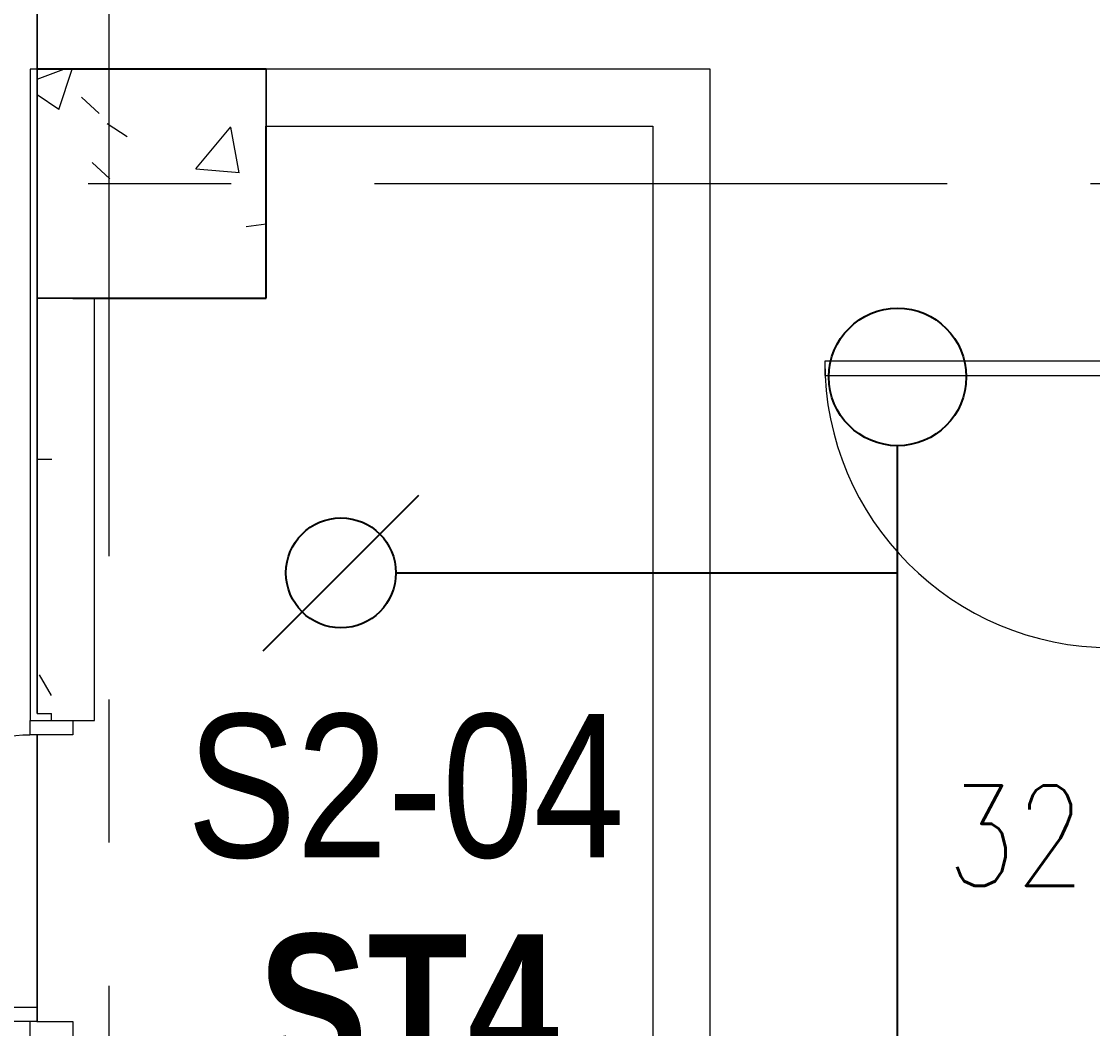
# Model space of a CAD drawing. Header units: millimetres. Extents: x -282761 to 137668, y -273845 to 94451.
# Drawn here: x 81901 to 85641, y -42174 to -38658 of the extents above; entities that cross this region are included whole.
import ezdxf

# ---------------------------------------------------------------- set-up
doc = ezdxf.new("R2010")
doc.units = ezdxf.units.MM
doc.linetypes.add('BLK_2 - 1ST__2ND_STOREY_PLAN-archi clean_11 SEPT 2024$0$IDA - Grid Line', pattern=[3500, 2000, -500, 500, -500])
for name, color, linetype, lineweight in [('BLK_2 - 1ST__2ND_STOREY_PLAN-archi clean_11 SEPT 2024$0$0-1', 8, 'Continuous', 5), ('BLK_2 - 1ST__2ND_STOREY_PLAN-archi clean_11 SEPT 2024$0$1599_DB_A_BLK2_HQ_R21-2ND STOREY 20230517--$0$A-_DOOR----_E', 8, 'Continuous', 9), ('BLK_2 - 1ST__2ND_STOREY_PLAN-archi clean_11 SEPT 2024$0$1599_DB_A_BLK2_HQ_R21-2ND STOREY 20230517--$0$A-_DOOR----_E-1', 8, 'Continuous', 9), ('BLK_2 - 1ST__2ND_STOREY_PLAN-archi clean_11 SEPT 2024$0$1599_DB_A_BLK2_HQ_R21-2ND STOREY 20230517--$0$S-_COLN----_E', 8, 'Continuous', 9), ('BLK_2 - 1ST__2ND_STOREY_PLAN-archi clean_11 SEPT 2024$0$_CATCHMENT_DRAIN', 8, 'Continuous', 0), ('BLK_2 - 1ST__2ND_STOREY_PLAN-archi clean_11 SEPT 2024$0$A-_FLOR----_E', 8, 'Continuous', 9), ('BLK_2 - 1ST__2ND_STOREY_PLAN-archi clean_11 SEPT 2024$0$A-_WALLPRTN_E', 8, 'Continuous', 9), ('BLK_2 - 1ST__2ND_STOREY_PLAN-archi clean_11 SEPT 2024$0$A-_WALLPRTN_E-1', 8, 'Continuous', 18), ('BLK_2 - 1ST__2ND_STOREY_PLAN-archi clean_11 SEPT 2024$0$S-_ANOTGRID_E-1', 8, 'BLK_2 - 1ST__2ND_STOREY_PLAN-archi clean_11 SEPT 2024$0$IDA - Grid Line', 9), ('BLK_2 - 1ST__2ND_STOREY_PLAN-archi clean_11 SEPT 2024$0$S-_COLN----_E', 8, 'Continuous', 9), ('BLK_2 - 1ST__2ND_STOREY_PLAN-archi clean_11 SEPT 2024$0$S-_COLN----_E-1', 8, 'Continuous', 25), ('BLK_2 - 1ST__2ND_STOREY_PLAN-archi clean_11 SEPT 2024$0$S-_COLN----_E-2', 8, 'Continuous', 9)]:
    doc.layers.add(name, color=color, linetype=linetype, lineweight=lineweight)
for name, color, linetype in [('M-_FIRESPRK_T-', 7, 'Continuous'), ('M-_SPRK-EXP_E-N', 1, 'Continuous'), ('M-_SPRKPIEX_E-', 1, 'Continuous'), ('ROOMNAME', 7, 'Continuous')]:
    doc.layers.add(name, color=color, linetype=linetype)
doc.styles.add('BLK_2 - 1ST__2ND_STOREY_PLAN_12  JUNE 2024$0$Arial Narrow_2', font='ARIALN.TTF', dxfattribs={"height": 500})
doc.styles.add('BLK_2 - 1ST__2ND_STOREY_PLAN_12  JUNE 2024$0$Arial Narrow_B_2', font='ARIALNB.TTF', dxfattribs={"height": 500})
doc.styles.add('Simplex', font='SIMPLEX.shx', dxfattribs={"width": 0.8, "height": 2.5})

# ---------------------------------------------------------------- blocks, each defined once
blk = doc.blocks.new('FIRE0107')
at = {"layer": 'M-_SPRK-EXP_E-N'}
blk.add_line((-212.1, -212.1), (212.1, 212.1), dxfattribs=at)
blk.add_circle((0, 0), 150, dxfattribs=at)
blk = doc.blocks.new('fire0101')
at = {"color": 0, "linetype": 'Continuous'}
blk.add_circle((0, 0), 100, dxfattribs=at)
blk = doc.blocks.new('BLK_2 - 1ST__2ND_STOREY_PLAN-archi clean_11 SEPT 2024$0$1599_DB_A_BLK2_HQ_R21_rvt-2-BLK 2 2ND STOREY PLAN')
at = {"layer": 'BLK_2 - 1ST__2ND_STOREY_PLAN-archi clean_11 SEPT 2024$0$S-_COLN----_E-2'}
h = blk.add_hatch(dxfattribs=at)
h.set_pattern_fill('FP_40', color=256, style=0, pattern_type=2)
h.set_pattern_definition([(50, (0, 0), (1821.841, -159.39), [190.5, -2095.5]), (355, (0, 0), (-352.428, 1910.567), [152.4, -1676.4]), (100.451, (151.8, -13.3), (1469.426, 1751.166), [161.9, -1780.9]), (46.184, (0, 508), (2710.79, -420.428), [285.75, -3143.25]), (96.636, (226, 473), (2374.026, 2474.276), [242.85, -2671.35]), (351.184, (0, 508), (2374.05, 2474.253), [228.6, -2514.6]), (21, (254, 381), (1516.143, -1022.652), [190.5, -2095.5]), (326, (254, 381), (618.02, 1841.88), [152.4, -1676.4]), (71.451, (380.3, 295.8), (2134.171, 819.212), [161.9, -1780.9]), (37.5, (0, 0), (30.886, 845.5504), [83.82, -1572.26, 83.82, -1617.98, -1682.75]), (37.5, (0, 0), (30.886, 845.5504), [-3357.88, 83.82, -1598.93]), (7.5, (0, 0), (668.1966, 1001.806), [83.82, -886.46, 83.82, -1534.16, -641.35]), (7.5, (0, 0), (668.1966, 1001.806), [-2588.26, 83.82, -557.53]), (327.5, (-566.4, 0), (1355.9093, -57.2896), [83.82, -551.18, 83.82, -1897.38, -2628.9]), (327.5, (-566.4, 0), (1355.9093, -57.2896), [-2616.2, 83.82, -2545.08]), (317.5, (-820.4, 0), (1481.293, 254.266), [83.82, -741.68, 83.82, -1231.9, -1866.9]), (317.5, (-820.4, 0), (1481.293, 254.266), [-2141.22, 83.82, -1783.08])])
h.paths.add_polyline_path([(-139011.4, -82352.4), (-138336.4, -82352.4), (-138336.4, -81552.4), (-139136.4, -81552.4), (-139136.4, -82352.4), (-139086.4, -82352.4)])
at = {"layer": 'BLK_2 - 1ST__2ND_STOREY_PLAN-archi clean_11 SEPT 2024$0$A-_FLOR----_E'}
blk.add_line((-139136.4, -75152.4), (-139136.4, -81552.4), dxfattribs=at)
at = {"layer": 'BLK_2 - 1ST__2ND_STOREY_PLAN-archi clean_11 SEPT 2024$0$A-_WALLPRTN_E'}
blk.add_line((-138336.4, -81552.4), (-138336.4, -81752.4), dxfattribs=at)
at = {"layer": 'BLK_2 - 1ST__2ND_STOREY_PLAN-archi clean_11 SEPT 2024$0$A-_WALLPRTN_E-1'}
for p, q in [((-136986.4, -81552.4), (-138336.4, -81552.4)), ((-136786.4, -81552.4), (-136986.4, -81552.4)), ((-136786.4, -89402.4), (-136786.4, -81552.4)), ((-138336.4, -81752.4), (-136986.4, -81752.4)), ((-136986.4, -81752.4), (-136986.4, -89202.4))]:
    blk.add_line(p, q, dxfattribs=at)
at = {"layer": 'BLK_2 - 1ST__2ND_STOREY_PLAN-archi clean_11 SEPT 2024$0$S-_COLN----_E'}
blk.add_line((-138336.4, -81752.4), (-138336.4, -81552.4), dxfattribs=at)
at = {"layer": 'BLK_2 - 1ST__2ND_STOREY_PLAN-archi clean_11 SEPT 2024$0$S-_COLN----_E-1'}
for p, q in [((-138336.4, -81552.4), (-139136.4, -81552.4)), ((-138336.4, -82352.4), (-138336.4, -81752.4)), ((-139011.4, -82352.4), (-138336.4, -82352.4))]:
    blk.add_line(p, q, dxfattribs=at)
blk = doc.blocks.new('BLK_2 - 1ST__2ND_STOREY_PLAN-archi clean_11 SEPT 2024$0$1599_DB_A_BLK2_HQ_R21-2ND STOREY 20230517--$0$IDA - F - Single - Swing - VP - 1100L X 2200H - B2-FTD06 - 1HR-3699536-LINKVIEW_BLK2_2ND STOREY')
at = {"layer": 'BLK_2 - 1ST__2ND_STOREY_PLAN-archi clean_11 SEPT 2024$0$1599_DB_A_BLK2_HQ_R21-2ND STOREY 20230517--$0$A-_DOOR----_E-1'}
for p, q in [((-550, 75), (-500, 75)), ((-500, 75), (-500, -75)), ((500, 75), (550, 75)), ((500, -50.8), (500, 75)), ((450, -50.8), (500, -50.8)), ((450, -1050.8), (450, -50.8)), ((500, -50.8), (500, -1050.8)), ((-500, -75), (-550, -75)), ((550, -75), (500, -75)), ((450, -750.8), (500, -750.8)), ((450, -775.8), (500, -775.8)), ((475, -875.8), (475, -775.8)), ((450, -875.8), (500, -875.8)), ((450, -900.8), (500, -900.8)), ((500, -1050.8), (450, -1050.8))]:
    blk.add_line(p, q, dxfattribs=at)
blk.add_arc((500, -50.8), 1000, 180, 270, dxfattribs=at)
blk = doc.blocks.new('BLK_2 - 1ST__2ND_STOREY_PLAN-archi clean_11 SEPT 2024$0$1599_DB_A_BLK2_HQ_R21-2ND STOREY 20230517--$0$IDA - F - Single - Swing - 1100L X 2200H - B2-TD01-3248196-LINKVIEW_BLK2_2ND STOREY')
at = {"layer": 'BLK_2 - 1ST__2ND_STOREY_PLAN-archi clean_11 SEPT 2024$0$1599_DB_A_BLK2_HQ_R21-2ND STOREY 20230517--$0$A-_DOOR----_E'}
for p, q in [((500, 1062.5), (450, 1062.5)), ((450, 1062.5), (450, 62.5)), ((500, 62.5), (500, 1062.5)), ((-500, 62.5), (-550, 62.5)), ((-500, -62.5), (-500, 62.5)), ((450, 62.5), (500, 62.5)), ((550, 62.5), (500, 62.5)), ((500, 62.5), (500, -62.5)), ((-550, -62.5), (-500, -62.5)), ((500, -62.5), (550, -62.5))]:
    blk.add_line(p, q, dxfattribs=at)
blk.add_arc((500, 62.5), 1000, 90, 180, dxfattribs=at)
blk = doc.blocks.new('BLK_2 - 1ST__2ND_STOREY_PLAN-archi clean_11 SEPT 2024$0$furniture layout')
at = {"layer": 'BLK_2 - 1ST__2ND_STOREY_PLAN-archi clean_11 SEPT 2024$0$1599_DB_A_BLK2_HQ_R21-2ND STOREY 20230517--$0$S-_COLN----_E', "rotation": 90}
blk.add_blockref('BLK_2 - 1ST__2ND_STOREY_PLAN-archi clean_11 SEPT 2024$0$1599_DB_A_BLK2_HQ_R21-2ND STOREY 20230517--$0$IDA - F - Single - Swing - 1100L X 2200H - B2-TD01-3248196-LINKVIEW_BLK2_2ND STOREY', (-45539, -83072.4), dxfattribs=at)
blk = doc.blocks.new('BLK_2 - 1ST__2ND_STOREY_PLAN-archi clean_11 SEPT 2024')
at = {"layer": 'BLK_2 - 1ST__2ND_STOREY_PLAN-archi clean_11 SEPT 2024$0$1599_DB_A_BLK2_HQ_R21-2ND STOREY 20230517--$0$S-_COLN----_E'}
h = blk.add_hatch(dxfattribs=at)
h.set_pattern_fill('FP_1', color=256, style=0, pattern_type=2)
h.set_pattern_definition([(50, (-41522.3, -42727.7), (1821.84, -159.39), [190.5, -2095.5]), (355, (-41522.3, -42727.7), (-352.43, 1910.57), [152.4, -1676.4]), (100.451, (-41370.4, -42741), (1469.43, 1751.166), [161.9, -1780.9]), (46.184, (-41522.3, -42219.7), (2710.79, -420.43), [285.75, -3143.25]), (96.636, (-41296.4, -42254.7), (2374.03, 2474.28), [242.85, -2671.35]), (351.184, (-41522.3, -42219.7), (2374.05, 2474.25), [228.6, -2514.6]), (21, (-41268.3, -42346.7), (1516.143, -1022.65), [190.5, -2095.5]), (326, (-41268.3, -42346.7), (618.02, 1841.88), [152.4, -1676.4]), (71.451, (-41141.9, -42432), (2134.17, 819.21), [161.9, -1780.9]), (37.5, (-41522.25, -42727.7), (30.886, 845.55), [83.82, -1572.26, 83.82, -1617.98, -1682.75]), (37.5, (-41522.25, -42727.7), (30.886, 845.55), [-3357.88, 83.82, -1598.93]), (7.5, (-41522.25, -42727.7), (668.197, 1001.806), [83.82, -886.46, 83.82, -1534.16, -641.35]), (7.5, (-41522.25, -42727.7), (668.197, 1001.806), [-2588.26, 83.82, -557.53]), (327.5, (-42088.7, -42727.7), (1355.909, -57.29), [83.82, -551.18, 83.82, -1897.38, -2628.9]), (327.5, (-42088.7, -42727.7), (1355.909, -57.29), [-2616.2, 83.82, -2545.08]), (317.5, (-42342.7, -42727.7), (1481.293, 254.266), [83.82, -741.68, 83.82, -1231.9, -1866.9]), (317.5, (-42342.7, -42727.7), (1481.293, 254.266), [-2141.22, 83.82, -1783.08])])
h.paths.add_polyline_path([(-49226.5, -82352.4), (-48551.5, -82352.4), (-48551.5, -81552.4), (-49351.5, -81552.4), (-49351.5, -82352.4)], flags=0)
h = blk.add_hatch(dxfattribs=at)
h.set_pattern_fill('FP_3', color=256, style=0, pattern_type=2)
h.set_pattern_definition([(0, (-41522.25, -42727.71), (1016, 254), [83.82, -678.18, 83.82, -678.18, -4064]), (0, (-41522.25, -42727.71), (1016, 254), [-1524, 83.82, -1440.18, 83.82, -678.18, -1778]), (0, (-41522.25, -42727.71), (1016, 254), [-3810, 83.82, -424.18, 83.82, -1186.18]), (120, (-41141.25, -42600.71), (-727.9705, 752.8818), [83.82, -678.18, 83.82, -678.18, -4064]), (120, (-41141.25, -42600.71), (-727.9705, 752.8818), [-1524, 83.82, -1440.18, 83.82, -678.18, -1778]), (120, (-41141.25, -42600.71), (-727.9705, 752.8818), [-3810, 83.82, -424.18, 83.82, -1186.18]), (240, (-41014.25, -42092.71), (-288.0295, -1006.8818), [83.82, -678.18, 83.82, -678.18, -4064]), (240, (-41014.25, -42092.71), (-288.0295, -1006.8818), [-1524, 83.82, -1440.18, 83.82, -678.18, -1778]), (240, (-41014.25, -42092.71), (-288.0295, -1006.8818), [-3810, 83.82, -424.18, 83.82, -1186.18])])
h.paths.add_polyline_path([(-49301.5, -83827.1), (-49226.5, -83827.1), (-49226.5, -82352.4), (-49351.5, -82352.4), (-49351.5, -83802.1), (-49301.5, -83802.1)], flags=0)
blk.add_lwpolyline([(-48551.5, -82352.4), (-49351.5, -82352.4), (-49351.5, -81552.4), (-48551.5, -81552.4)], close=True)
for p, q in [((-49351.5, -75152.4), (-49351.5, -81552.4)), ((-49376.5, -81552.4), (-49376.5, -83827.1)), ((-49351.5, -81552.4), (-49376.5, -81552.4)), ((-49351.5, -82352.4), (-49351.5, -81552.4)), ((-49351.5, -81552.4), (-49351.5, -82352.4)), ((-48551.5, -81552.4), (-49351.5, -81552.4)), ((-48551.5, -81552.4), (-48551.5, -81752.4)), ((-47001.5, -81552.4), (-48551.5, -81552.4)), ((-48551.5, -81752.4), (-48551.5, -81552.4)), ((-47001.5, -89402.4), (-47001.5, -81552.4)), ((-48551.5, -81752.4), (-47201.5, -81752.4)), ((-48551.5, -82352.4), (-48551.5, -81752.4)), ((-47201.5, -81752.4), (-47201.5, -89202.4)), ((-49226.5, -82352.4), (-49351.5, -82352.4)), ((-49351.5, -82352.4), (-49351.5, -83802.1)), ((-49351.5, -82352.4), (-49226.5, -82352.4)), ((-49226.5, -82352.4), (-48551.5, -82352.4)), ((-49151.5, -83827.1), (-49151.5, -82352.4)), ((-49351.5, -83802.1), (-49301.5, -83802.1)), ((-49301.5, -83827.1), (-49301.5, -83802.1)), ((-49376.5, -83827.1), (-49151.5, -83827.1)), ((-49351.5, -83877.1), (-49351.5, -84877.1))]:
    blk.add_line(p, q, dxfattribs=at)
at = {"layer": 'BLK_2 - 1ST__2ND_STOREY_PLAN-archi clean_11 SEPT 2024$0$A-_FLOR----_E'}
for p, q in [((-49351.5, -83802.1), (-49351.5, -72902.4)), ((-49351.5, -84877.1), (-49351.5, -83877.1))]:
    blk.add_line(p, q, dxfattribs=at)
at = {"layer": 'BLK_2 - 1ST__2ND_STOREY_PLAN-archi clean_11 SEPT 2024$0$S-_ANOTGRID_E-1'}
for p, q in [((-49101.5, -28753), (-49101.5, -122559.3)), ((-51673.7, -81952.4), (4860.6, -81952.4))]:
    blk.add_line(p, q, dxfattribs=at)
blk.add_blockref('BLK_2 - 1ST__2ND_STOREY_PLAN-archi clean_11 SEPT 2024$0$furniture layout', (0, 0))
at = {"layer": 'BLK_2 - 1ST__2ND_STOREY_PLAN-archi clean_11 SEPT 2024$0$0-1'}
blk.add_blockref('BLK_2 - 1ST__2ND_STOREY_PLAN-archi clean_11 SEPT 2024$0$1599_DB_A_BLK2_HQ_R21_rvt-2-BLK 2 2ND STOREY PLAN', (89784.8, 0), dxfattribs=at)
at = {"layer": 'BLK_2 - 1ST__2ND_STOREY_PLAN-archi clean_11 SEPT 2024$0$1599_DB_A_BLK2_HQ_R21-2ND STOREY 20230517--$0$S-_COLN----_E', "rotation": 270}
blk.add_blockref('BLK_2 - 1ST__2ND_STOREY_PLAN-archi clean_11 SEPT 2024$0$1599_DB_A_BLK2_HQ_R21-2ND STOREY 20230517--$0$IDA - F - Single - Swing - VP - 1100L X 2200H - B2-FTD06 - 1HR-3699536-LINKVIEW_BLK2_2ND STOREY', (-49301.5, -84377.1), dxfattribs=at)

msp = doc.modelspace()

# ---------------------------------------------------------------- linework, layer by layer
at = {"layer": 'M-_SPRKPIEX_E-'}
for p, q in [((84960.2, -42659.7), (84960.2, -40139.7)), ((83208.3, -40583.7), (84960.2, -40583.7))]:
    msp.add_line(p, q, dxfattribs=at)

# ---------------------------------------------------------------- block references
at = {"layer": 'BLK_2 - 1ST__2ND_STOREY_PLAN-archi clean_11 SEPT 2024$0$_CATCHMENT_DRAIN'}
msp.add_blockref('BLK_2 - 1ST__2ND_STOREY_PLAN-archi clean_11 SEPT 2024', (131307.1, 42727.7), dxfattribs=at)
at = {"layer": 'M-_SPRKPIEX_E-', "xscale": 2.4, "yscale": 2.4, "zscale": 2.4, "rotation": 258.865011862231}
msp.add_blockref('fire0101', (84960.2, -39899.7), dxfattribs=at)
at = {"layer": 'M-_SPRKPIEX_E-', "xscale": 1.28, "yscale": 1.28, "zscale": 1.28}
msp.add_blockref('FIRE0107', (83016.3, -40583.7), dxfattribs=at)

# ---------------------------------------------------------------- texts
at = {"layer": 'M-_FIRESPRK_T-', "style": 'Simplex', "width": 0.8}
msp.add_text('32', height=350, dxfattribs=at).set_placement((85132.6, -41676))
at = {"layer": 'ROOMNAME', "char_height": 500, "attachment_point": 1}
for s, insert, width, style in [('S2-04', (82478.7, -41076.7), 1924.05, 'BLK_2 - 1ST__2ND_STOREY_PLAN_12  JUNE 2024$0$Arial Narrow_2'), ('ST4', (82727.4, -41845), 1322.784, 'BLK_2 - 1ST__2ND_STOREY_PLAN_12  JUNE 2024$0$Arial Narrow_B_2')]:
    msp.add_mtext(s, dxfattribs=dict(at, insert=insert, width=width, style=style))

doc.saveas('drawing.dxf')
